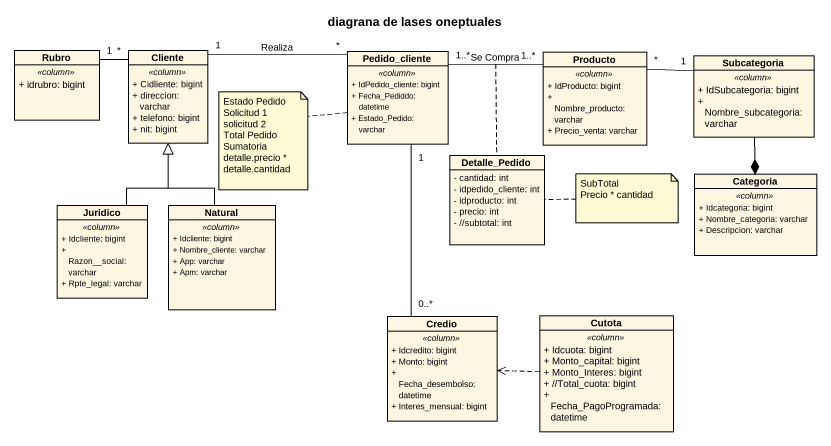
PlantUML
@startuml
title diagrana de lases oneptuales
hide circle
hide empty members
skinparam classAttributeIconSize 0
class Rubro {
  .. <<column>> ..
  + idrubro: bigint
}
class Cliente {
  .. <<column>> ..
  + Cidliente: bigint
  + direccion: varchar
  + telefono: bigint
  + nit: bigint
}
class Pedido_cliente {
  .. <<column>> ..
  + IdPedido_cliente: bigint
  + Fecha_Pediddo: datetime
  + Estado_Pedido: varchar
}
class Producto {
  .. <<column>> ..
  + IdProducto: bigint
  + Nombre_producto: varchar
  + Precio_venta: varchar
}
class Subcategoria {
  .. <<column>> ..
  + IdSubcategoria: bigint
  + Nombre_subcategoria: varchar
}
class Detalle_Pedido {
  - cantidad: int
  - idpedido_cliente: int
  - idproducto: int
  - precio: int
  - //subtotal: int
}
class Categoria {
  .. <<column>> ..
  + Idcategoria: bigint
  + Nombre_categoria: varchar
  + Descripcion: varchar
}
class Juridico {
  .. <<column>> ..
  + Idcliente: bigint
  + Razon__social: varchar
  + Rpte_legal: varchar
}
class Natural {
  .. <<column>> ..
  + Idcliente: bigint
  + Nombre_cliente: varchar
  + App: varchar
  + Apm: varchar
}
class Credio {
  .. <<column>> ..
  + Idcredito: bigint
  + Monto: bigint
  + Fecha_desembolso: datetime
  + Interes_mensual: bigint
}
class Cutota {
  .. <<column>> ..
  + Idcuota: bigint
  + Monto_capital: bigint
  + Monto_Interes: bigint
  + //Total_cuota: bigint
  + Fecha_PagoProgramada: datetime
}
Rubro "1" -right- "*" Cliente
Cliente "1" -right- "*" Pedido_cliente : Realiza
Pedido_cliente "1" -- "0..*" Credio
Producto "1..*" -left- "1..*" Pedido_cliente : Se Compra
(Producto, Pedido_cliente) .. Detalle_Pedido
Producto "*" -right- "1" Subcategoria
Subcategoria --* Categoria
Juridico -up-|> Cliente
Natural -up-|> Cliente
Cutota .left.> Credio
note left of Pedido_cliente
  Estado Pedido
  Solicitud 1
  solicitud 2
  Total Pedido
  Sumatoria detalle.precio * detalle.cantidad
end note
note right of Detalle_Pedido
  SubTotal
  Precio * cantidad
end note
@enduml
